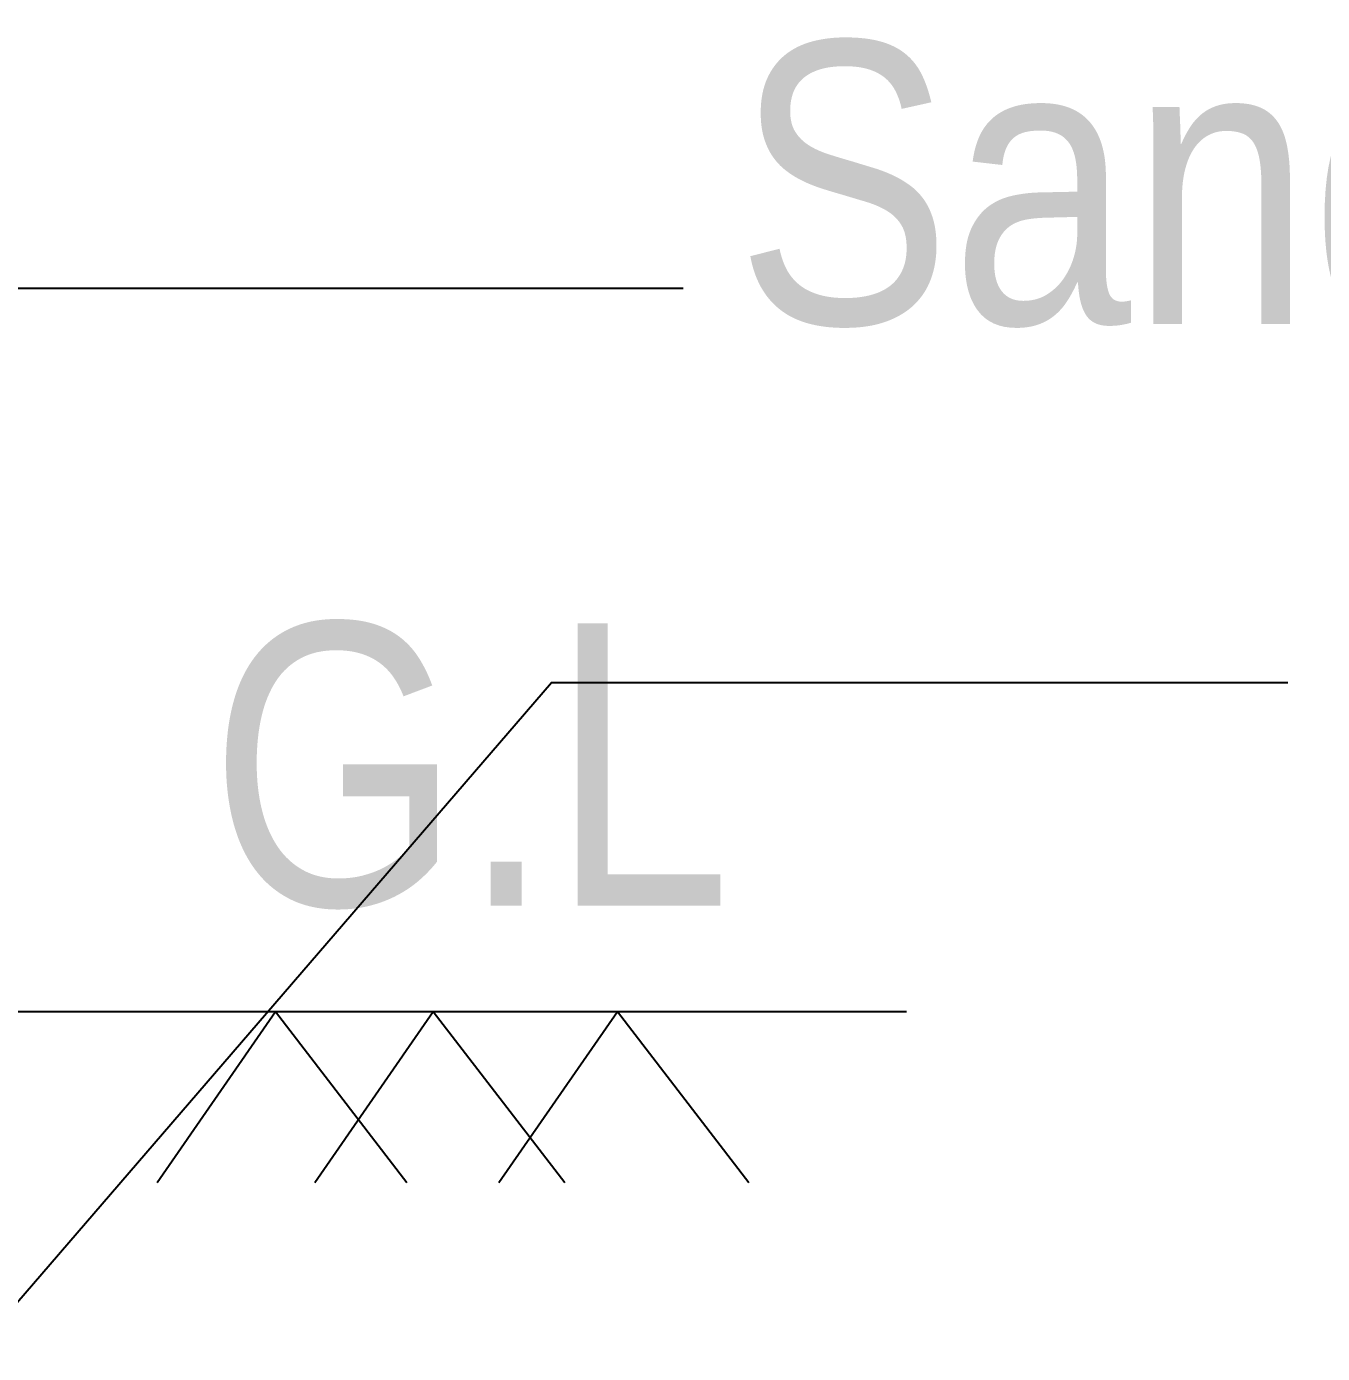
# Model space of a CAD drawing. Header units: metres. Extents: x -941 to 1333, y -28 to 1490.
# Drawn here: x 1028.122 to 1029.499, y 404.899 to 406.308 of the extents above; entities that cross this region are included whole.
import ezdxf

# ---------------------------------------------------------------- set-up
doc = ezdxf.new("R2010")
doc.units = ezdxf.units.M
doc.styles.add('style2A', font='swissc.ttf')

msp = doc.modelspace()

# ---------------------------------------------------------------- linework, layer by layer
at = {"lineweight": 25}
for points in [[(1027.10081, 405.27587), (1028.02325, 406.0306), (1028.81991, 406.0306)], [(1028.06518, 404.89851), (1028.68014, 405.61131), (1029.46282, 405.61131)], [(1028.09313, 405.2619), (1029.0575, 405.2619)], [(1028.26085, 405.0802), (1028.38664, 405.2619), (1028.5264, 405.0802)], [(1028.42857, 405.0802), (1028.55435, 405.2619), (1028.69412, 405.0802)], [(1028.62424, 405.0802), (1028.75002, 405.2619), (1028.88979, 405.0802)]]:
    msp.add_lwpolyline(points, dxfattribs=at)

# ---------------------------------------------------------------- texts
at = {"char_height": 0.3, "attachment_point": 7, "style": 'style2A'}
for s, insert in [('Sand Filling', (1028.87581, 405.902)), ('G.L', (1028.31676, 405.37022))]:
    msp.add_mtext(s, dxfattribs=dict(at, insert=insert))

doc.saveas('drawing.dxf')
